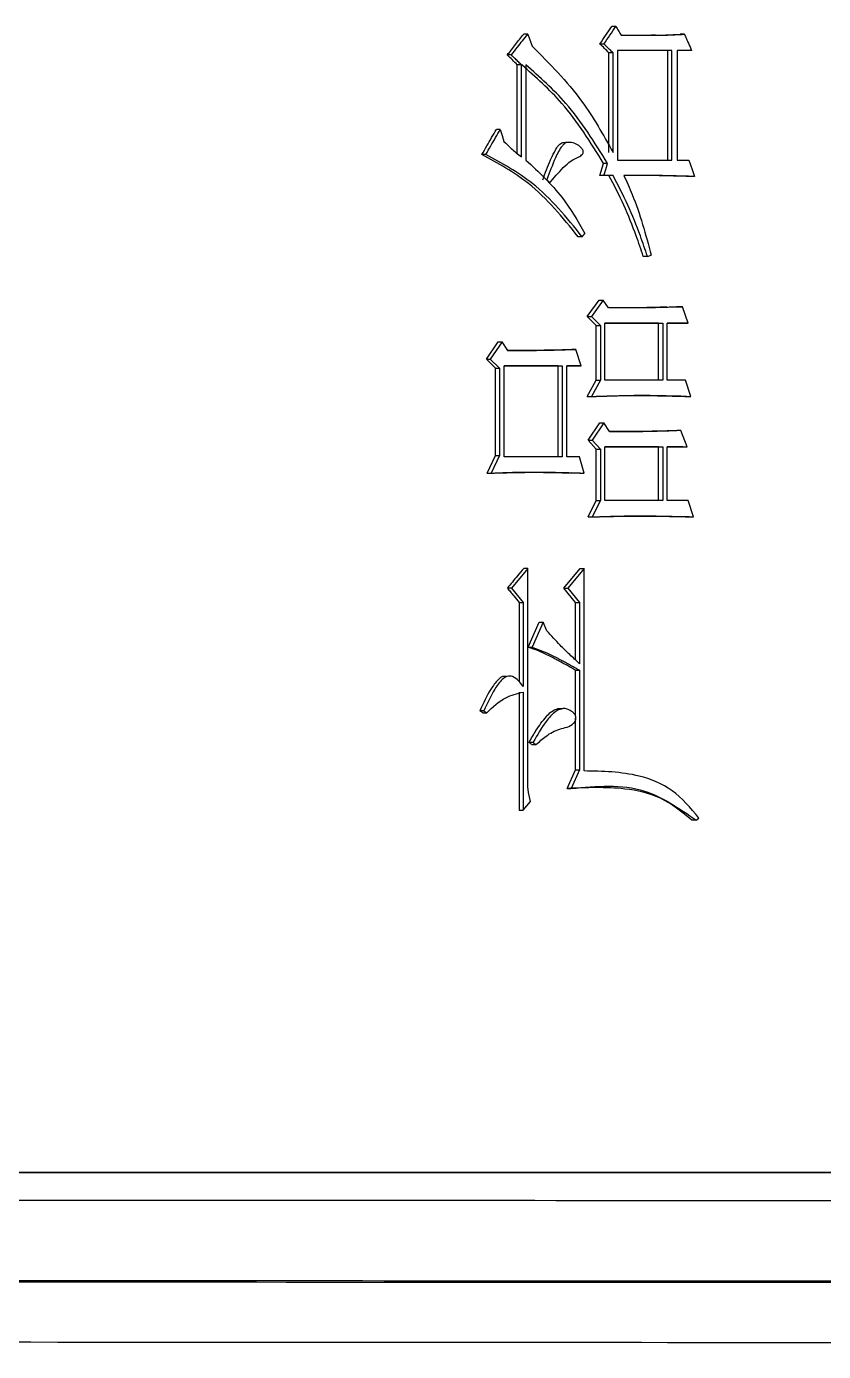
# Model space of a CAD drawing. Header units: millimetres. Extents: x 5659 to 7608, y 3628 to 5007.
# Drawn here: x 6504.86 to 6512.75, y 3825.32 to 3838.41 of the extents above; entities that cross this region are included whole.
import ezdxf

# ---------------------------------------------------------------- set-up
doc = ezdxf.new("R2010")
doc.units = ezdxf.units.MM

msp = doc.modelspace()

# ---------------------------------------------------------------- linework, layer by layer
at = {"color": 7, "linetype": 'Continuous', "lineweight": 25}
for p, q in [((6509.821, 3838.337), (6509.781, 3838.337)), ((6510.692, 3838.413), (6510.651, 3838.413)), ((6510.745, 3838.327), (6511.085, 3838.327)), ((6511.085, 3838.327), (6511.044, 3838.327)), ((6511.371, 3838.337), (6511.329, 3838.337)), ((6510.575, 3838.24), (6510.535, 3838.24)), ((6511.246, 3838.175), (6510.709, 3838.175)), ((6510.709, 3838.175), (6510.709, 3837.093)), ((6511.205, 3838.175), (6510.709, 3838.175)), ((6511.246, 3838.175), (6511.205, 3838.175)), ((6511.205, 3837.093), (6511.205, 3838.175)), ((6511.246, 3837.093), (6511.246, 3838.175)), ((6511.442, 3838.175), (6511.299, 3838.175)), ((6511.299, 3838.175), (6511.299, 3837.093)), ((6511.4, 3838.175), (6511.299, 3838.175)), ((6511.442, 3838.175), (6511.4, 3838.175)), ((6509.659, 3838.132), (6509.619, 3838.132)), ((6510.665, 3838.153), (6510.624, 3838.153)), ((6510.624, 3837.169), (6510.624, 3838.153)), ((6510.665, 3837.169), (6510.665, 3838.153)), ((6509.758, 3838.034), (6509.718, 3838.034)), ((6509.718, 3837.157), (6509.718, 3838.034)), ((6509.758, 3837.126), (6509.758, 3838.034)), ((6509.803, 3838.034), (6509.803, 3837.093)), ((6509.55, 3837.396), (6509.511, 3837.396)), ((6510.236, 3837.268), (6510.195, 3837.268)), ((6509.406, 3837.147), (6509.367, 3837.147)), ((6510.535, 3836.942), (6510.571, 3837.061)), ((6510.611, 3837.061), (6510.571, 3837.061)), ((6510.709, 3837.093), (6511.246, 3837.093)), ((6511.299, 3837.093), (6511.415, 3837.093)), ((6510.575, 3836.942), (6510.535, 3836.942)), ((6510.624, 3836.942), (6510.535, 3836.942)), ((6510.665, 3836.942), (6510.575, 3836.942)), ((6510.665, 3836.942), (6510.624, 3836.942)), ((6511.058, 3836.942), (6510.772, 3836.942)), ((6511.017, 3836.942), (6510.772, 3836.942)), ((6511.058, 3836.942), (6511.017, 3836.942)), ((6511.469, 3836.931), (6511.427, 3836.931)), ((6510.36, 3836.336), (6510.32, 3836.336)), ((6511.005, 3836.141), (6510.964, 3836.141)), ((6511.005, 3836.141), (6511.04, 3836.152)), ((6510.41, 3835.546), (6510.526, 3835.709)), ((6510.566, 3835.709), (6510.45, 3835.546)), ((6510.526, 3835.709), (6510.566, 3835.709)), ((6510.62, 3835.633), (6510.566, 3835.709)), ((6511.168, 3835.64), (6511.311, 3835.644)), ((6511.311, 3835.644), (6511.353, 3835.644)), ((6511.406, 3835.482), (6511.353, 3835.644)), ((6510.41, 3835.546), (6510.45, 3835.546)), ((6510.499, 3835.46), (6510.41, 3835.546)), ((6510.45, 3835.546), (6510.539, 3835.46)), ((6510.499, 3835.46), (6510.539, 3835.46)), ((6510.499, 3834.919), (6510.499, 3835.46)), ((6510.539, 3835.46), (6510.539, 3834.919)), ((6510.584, 3834.919), (6510.584, 3835.482)), ((6510.584, 3835.482), (6511.156, 3835.482)), ((6511.115, 3835.482), (6510.584, 3835.482)), ((6511.115, 3835.482), (6511.156, 3835.482)), ((6511.115, 3834.919), (6511.115, 3835.482)), ((6511.156, 3835.482), (6511.156, 3834.919)), ((6511.201, 3835.482), (6511.406, 3835.482)), ((6511.201, 3834.919), (6511.201, 3835.482)), ((6511.365, 3835.482), (6511.201, 3835.482)), ((6511.406, 3835.482), (6511.365, 3835.482)), ((6509.412, 3835.125), (6509.529, 3835.298)), ((6509.568, 3835.298), (6509.451, 3835.125)), ((6509.529, 3835.298), (6509.568, 3835.298)), ((6509.623, 3835.211), (6509.568, 3835.298)), ((6510.257, 3835.222), (6510.297, 3835.222)), ((6510.351, 3835.06), (6510.297, 3835.222)), ((6509.412, 3835.125), (6509.451, 3835.125)), ((6509.502, 3835.038), (6509.412, 3835.125)), ((6509.451, 3835.125), (6509.541, 3835.038)), ((6509.502, 3835.038), (6509.541, 3835.038)), ((6509.502, 3834.173), (6509.502, 3835.038)), ((6509.541, 3835.038), (6509.541, 3834.173)), ((6509.587, 3834.162), (6509.587, 3835.06)), ((6510.123, 3835.06), (6510.162, 3835.06)), ((6510.123, 3834.162), (6510.123, 3835.06)), ((6510.162, 3835.06), (6510.162, 3834.162)), ((6510.207, 3835.06), (6510.351, 3835.06)), ((6510.207, 3834.162), (6510.207, 3835.06)), ((6510.311, 3835.06), (6510.207, 3835.06)), ((6510.351, 3835.06), (6510.311, 3835.06)), ((6510.41, 3834.757), (6510.499, 3834.919)), ((6510.539, 3834.919), (6510.45, 3834.757)), ((6510.499, 3834.919), (6510.539, 3834.919)), ((6511.156, 3834.919), (6510.584, 3834.919)), ((6511.38, 3834.919), (6511.201, 3834.919)), ((6511.433, 3834.757), (6511.38, 3834.919)), ((6510.41, 3834.757), (6510.45, 3834.757)), ((6511.392, 3834.757), (6511.433, 3834.757)), ((6510.418, 3834.324), (6510.535, 3834.497)), ((6510.575, 3834.497), (6510.459, 3834.324)), ((6510.535, 3834.497), (6510.575, 3834.497)), ((6510.629, 3834.411), (6510.575, 3834.497)), ((6511.335, 3834.421), (6511.294, 3834.421)), ((6511.397, 3834.259), (6511.335, 3834.421)), ((6510.418, 3834.324), (6510.459, 3834.324)), ((6510.499, 3834.238), (6510.418, 3834.324)), ((6510.459, 3834.324), (6510.539, 3834.238)), ((6510.584, 3833.729), (6510.584, 3834.259)), ((6510.584, 3834.259), (6511.156, 3834.259)), ((6511.115, 3834.259), (6510.584, 3834.259)), ((6511.115, 3834.259), (6511.156, 3834.259)), ((6511.115, 3833.729), (6511.115, 3834.259)), ((6511.156, 3834.259), (6511.156, 3833.729)), ((6511.201, 3833.729), (6511.201, 3834.259)), ((6511.201, 3834.259), (6511.397, 3834.259)), ((6511.356, 3834.259), (6511.201, 3834.259)), ((6511.356, 3834.259), (6511.397, 3834.259)), ((6509.421, 3834), (6509.502, 3834.173)), ((6509.541, 3834.173), (6509.46, 3834)), ((6509.502, 3834.173), (6509.541, 3834.173)), ((6510.333, 3834.162), (6510.207, 3834.162)), ((6510.378, 3834), (6510.333, 3834.162)), ((6510.499, 3834.238), (6510.539, 3834.238)), ((6510.499, 3833.729), (6510.499, 3834.238)), ((6510.539, 3834.238), (6510.539, 3833.729)), ((6509.421, 3834), (6509.46, 3834)), ((6510.338, 3834), (6510.25, 3834.002)), ((6510.338, 3834), (6510.378, 3834)), ((6510.418, 3833.567), (6510.499, 3833.729)), ((6510.539, 3833.729), (6510.459, 3833.567)), ((6510.499, 3833.729), (6510.539, 3833.729)), ((6511.156, 3833.729), (6510.584, 3833.729)), ((6511.406, 3833.729), (6511.201, 3833.729)), ((6511.46, 3833.567), (6511.406, 3833.729)), ((6510.418, 3833.567), (6510.459, 3833.567)), ((6511.418, 3833.567), (6511.345, 3833.569)), ((6511.418, 3833.567), (6511.46, 3833.567)), ((6509.821, 3833.059), (6509.659, 3832.864)), ((6509.821, 3833.059), (6509.781, 3833.059)), ((6509.821, 3830.971), (6509.821, 3833.059)), ((6510.177, 3832.864), (6510.338, 3833.059)), ((6510.378, 3833.059), (6510.216, 3832.864)), ((6510.338, 3833.059), (6510.378, 3833.059)), ((6510.378, 3831.057), (6510.378, 3833.059)), ((6509.659, 3832.864), (6509.62, 3832.864)), ((6509.659, 3832.864), (6509.776, 3832.723)), ((6510.177, 3832.864), (6510.216, 3832.864)), ((6510.293, 3832.723), (6510.177, 3832.864)), ((6510.216, 3832.864), (6510.333, 3832.723)), ((6509.736, 3832.723), (6509.776, 3832.723)), ((6509.736, 3832.723), (6509.736, 3831.939)), ((6509.776, 3832.723), (6509.776, 3831.89)), ((6510.293, 3832.723), (6510.333, 3832.723)), ((6510.293, 3832.155), (6510.293, 3832.723)), ((6510.333, 3832.723), (6510.333, 3832.117)), ((6509.826, 3832.28), (6509.934, 3832.528)), ((6509.974, 3832.528), (6509.866, 3832.28)), ((6509.934, 3832.528), (6509.974, 3832.528)), ((6510.01, 3832.442), (6509.974, 3832.528)), ((6509.826, 3832.28), (6509.866, 3832.28)), ((6510.293, 3832.052), (6510.333, 3832.052)), ((6510.293, 3831.601), (6510.293, 3832.052)), ((6510.333, 3832.052), (6510.333, 3831.068)), ((6509.612, 3831.989), (6509.573, 3831.989)), ((6509.736, 3831.836), (6509.736, 3830.668)), ((6509.776, 3831.836), (6509.776, 3830.668)), ((6509.388, 3831.652), (6509.349, 3831.652)), ((6509.376, 3831.631), (6509.349, 3831.652)), ((6509.376, 3831.631), (6509.415, 3831.631)), ((6509.388, 3831.652), (6509.415, 3831.631)), ((6510.154, 3831.671), (6510.114, 3831.671)), ((6510.293, 3831.068), (6510.293, 3831.58)), ((6509.875, 3831.339), (6509.835, 3831.339)), ((6509.862, 3831.317), (6509.902, 3831.317)), ((6510.212, 3830.884), (6510.293, 3831.068)), ((6510.333, 3831.068), (6510.252, 3830.884)), ((6510.293, 3831.068), (6510.333, 3831.068)), ((6510.212, 3830.884), (6510.252, 3830.884)), ((6509.776, 3830.668), (6509.848, 3830.754)), ((6509.736, 3830.668), (6509.776, 3830.668)), ((6511.486, 3830.571), (6511.513, 3830.592)), ((6511.486, 3830.571), (6511.445, 3830.571))]:
    msp.add_line(p, q, dxfattribs=at)
at = {"color": 7, "linetype": 'Continuous', "lineweight": 25, "flags": 128}
for points in [[(6509.821, 3838.337), (6509.838, 3838.291), (6509.852, 3838.255), (6509.866, 3838.218)], [(6509.55, 3837.396), (6509.568, 3837.337), (6509.586, 3837.277)], [(6510.575, 3836.942), (6510.593, 3837.001), (6510.611, 3837.061)], [(6511.415, 3837.093), (6511.431, 3837.046), (6511.446, 3836.999), (6511.469, 3836.931)], [(6510.01, 3836.899), (6510.017, 3836.89), (6510.027, 3836.878), (6510.037, 3836.866)], [(6510.36, 3836.336), (6510.367, 3836.344), (6510.377, 3836.356), (6510.387, 3836.369)], [(6509.862, 3831.317), (6509.855, 3831.322), (6509.849, 3831.328), (6509.835, 3831.339)], [(6509.875, 3831.339), (6509.882, 3831.333), (6509.892, 3831.325), (6509.902, 3831.317)]]:
    msp.add_lwpolyline(points, dxfattribs=at)
at = {"color": 7, "linetype": 'Continuous', "lineweight": 25}
for points, knots in [([(6509.619, 3838.132), (6509.646, 3838.166), (6509.7, 3838.235), (6509.754, 3838.303), (6509.781, 3838.337)], [0, 0, 0, 0, 0.5, 1, 1, 1, 1]), ([(6509.659, 3838.132), (6509.679, 3838.157), (6509.716, 3838.204), (6509.77, 3838.273), (6509.804, 3838.316), (6509.821, 3838.337)], [0, 0, 0, 0, 0.373043, 0.686521, 1, 1, 1, 1]), ([(6510.535, 3838.24), (6510.554, 3838.269), (6510.593, 3838.327), (6510.632, 3838.384), (6510.651, 3838.413)], [0, 0, 0, 0, 0.500001, 1, 1, 1, 1]), ([(6510.575, 3838.24), (6510.595, 3838.269), (6510.633, 3838.327), (6510.672, 3838.384), (6510.692, 3838.413)], [0, 0, 0, 0, 0.4999994, 1, 1, 1, 1]), ([(6510.692, 3838.413), (6510.701, 3838.399), (6510.718, 3838.37), (6510.736, 3838.341), (6510.745, 3838.327)], [0, 0, 0, 0, 0.5, 1, 1, 1, 1]), ([(6511.044, 3838.327), (6511.075, 3838.327), (6511.139, 3838.327), (6511.234, 3838.332), (6511.297, 3838.335), (6511.329, 3838.337)], [0, 0, 0, 0, 0.328876, 0.66438, 1, 1, 1, 1]), ([(6511.085, 3838.327), (6511.116, 3838.327), (6511.18, 3838.327), (6511.275, 3838.332), (6511.339, 3838.335), (6511.371, 3838.337)], [0, 0, 0, 0, 0.328449, 0.664167, 1, 1, 1, 1]), ([(6511.371, 3838.337), (6511.377, 3838.322), (6511.39, 3838.292), (6511.414, 3838.238), (6511.431, 3838.199), (6511.442, 3838.175)], [0, 0, 0, 0, 0.277507, 0.555013, 1, 1, 1, 1]), ([(6509.866, 3838.218), (6510.038, 3838.046), (6510.348, 3837.734), (6510.567, 3837.343), (6510.665, 3837.169)], [0, 0, 0, 0, 0.555354, 1, 1, 1, 1]), ([(6510.624, 3838.153), (6510.609, 3838.168), (6510.58, 3838.197), (6510.55, 3838.226), (6510.535, 3838.24)], [0, 0, 0, 0, 0.500002, 1, 1, 1, 1]), ([(6510.665, 3838.153), (6510.653, 3838.165), (6510.632, 3838.185), (6510.603, 3838.213), (6510.584, 3838.231), (6510.575, 3838.24)], [0, 0, 0, 0, 0.38646, 0.693229, 1, 1, 1, 1]), ([(6509.718, 3838.034), (6509.702, 3838.051), (6509.669, 3838.083), (6509.636, 3838.116), (6509.619, 3838.132)], [0, 0, 0, 0, 0.500002, 1, 1, 1, 1]), ([(6509.758, 3838.034), (6509.746, 3838.046), (6509.724, 3838.068), (6509.691, 3838.1), (6509.669, 3838.121), (6509.659, 3838.132)], [0, 0, 0, 0, 0.347839, 0.673919, 1, 1, 1, 1]), ([(6510.571, 3837.061), (6510.442, 3837.268), (6510.215, 3837.634), (6509.9, 3837.913), (6509.763, 3838.034)], [0, 0, 0, 0, 0.565057, 1, 1, 1, 1]), ([(6510.611, 3837.061), (6510.482, 3837.268), (6510.255, 3837.634), (6509.94, 3837.913), (6509.803, 3838.034)], [0, 0, 0, 0, 0.564995, 1, 1, 1, 1]), ([(6509.367, 3837.147), (6509.384, 3837.176), (6509.416, 3837.232), (6509.464, 3837.315), (6509.496, 3837.369), (6509.511, 3837.396)], [0, 0, 0, 0, 0.343588, 0.671794, 1, 1, 1, 1]), ([(6509.406, 3837.147), (6509.423, 3837.176), (6509.455, 3837.232), (6509.503, 3837.315), (6509.535, 3837.369), (6509.55, 3837.396)], [0, 0, 0, 0, 0.343461, 0.671731, 1, 1, 1, 1]), ([(6509.586, 3837.277), (6509.61, 3837.254), (6509.648, 3837.215), (6509.707, 3837.166), (6509.741, 3837.139), (6509.758, 3837.126)], [0, 0, 0, 0, 0.429081, 0.714347, 1, 1, 1, 1]), ([(6509.97, 3836.899), (6509.994, 3836.965), (6510.027, 3837.058), (6510.08, 3837.166), (6510.11, 3837.218), (6510.135, 3837.25), (6510.157, 3837.264), (6510.178, 3837.269), (6510.191, 3837.267), (6510.195, 3837.266)], [0, 0, 0, 0, 0.456256, 0.645146, 0.784685, 0.856115, 0.910986, 0.965761, 1, 1, 1, 1]), ([(6510.037, 3836.866), (6510.081, 3836.918), (6510.147, 3836.996), (6510.243, 3837.088), (6510.315, 3837.115), (6510.355, 3837.142), (6510.368, 3837.161), (6510.371, 3837.171), (6510.37, 3837.183), (6510.363, 3837.199), (6510.341, 3837.226), (6510.299, 3837.257), (6510.249, 3837.269), (6510.209, 3837.268), (6510.183, 3837.257), (6510.139, 3837.209), (6510.08, 3837.088), (6510.037, 3836.971), (6510.01, 3836.899)], [0, 0, 0, 0, 0.187598, 0.281274, 0.36356, 0.404899, 0.415318, 0.423915, 0.432542, 0.445489, 0.471595, 0.525453, 0.589419, 0.616919, 0.639175, 0.667927, 0.792344, 1, 1, 1, 1]), ([(6510.32, 3836.336), (6510.166, 3836.526), (6509.894, 3836.861), (6509.527, 3837.061), (6509.367, 3837.147)], [0, 0, 0, 0, 0.565596, 1, 1, 1, 1]), ([(6510.36, 3836.336), (6510.206, 3836.526), (6509.934, 3836.861), (6509.566, 3837.061), (6509.406, 3837.147)], [0, 0, 0, 0, 0.5655186, 1, 1, 1, 1]), ([(6509.803, 3837.093), (6509.929, 3836.976), (6510.156, 3836.765), (6510.316, 3836.49), (6510.387, 3836.369)], [0, 0, 0, 0, 0.555264, 1, 1, 1, 1]), ([(6510.964, 3836.141), (6510.941, 3836.209), (6510.883, 3836.381), (6510.775, 3836.651), (6510.675, 3836.845), (6510.624, 3836.942)], [0, 0, 0, 0, 0.245346, 0.6215, 1, 1, 1, 1]), ([(6511.005, 3836.141), (6510.982, 3836.209), (6510.924, 3836.381), (6510.815, 3836.651), (6510.715, 3836.845), (6510.665, 3836.942)], [0, 0, 0, 0, 0.2452891, 0.6214693, 1, 1, 1, 1]), ([(6510.772, 3836.942), (6510.8, 3836.879), (6510.87, 3836.722), (6510.962, 3836.459), (6511.014, 3836.255), (6511.04, 3836.152)], [0, 0, 0, 0, 0.247522, 0.622512, 1, 1, 1, 1]), ([(6511.427, 3836.931), (6511.4, 3836.932), (6511.318, 3836.934), (6511.181, 3836.938), (6511.072, 3836.94), (6511.017, 3836.942)], [0, 0, 0, 0, 0.201645, 0.600822, 1, 1, 1, 1]), ([(6511.469, 3836.931), (6511.465, 3836.931), (6511.46, 3836.931), (6511.453, 3836.932), (6511.446, 3836.932), (6511.439, 3836.932), (6511.433, 3836.932), (6511.427, 3836.932), (6511.42, 3836.932), (6511.414, 3836.933), (6511.407, 3836.933), (6511.402, 3836.933), (6511.395, 3836.933), (6511.388, 3836.933), (6511.381, 3836.933), (6511.376, 3836.934), (6511.369, 3836.934), (6511.36, 3836.934), (6511.347, 3836.934), (6511.333, 3836.935), (6511.319, 3836.935), (6511.309, 3836.935), (6511.295, 3836.936), (6511.281, 3836.936), (6511.267, 3836.936), (6511.257, 3836.937), (6511.243, 3836.937), (6511.229, 3836.937), (6511.216, 3836.938), (6511.205, 3836.938), (6511.192, 3836.938), (6511.178, 3836.939), (6511.164, 3836.939), (6511.154, 3836.939), (6511.143, 3836.94), (6511.135, 3836.94), (6511.126, 3836.94), (6511.119, 3836.94), (6511.112, 3836.941), (6511.107, 3836.941), (6511.1, 3836.941), (6511.093, 3836.941), (6511.086, 3836.941), (6511.081, 3836.941), (6511.075, 3836.941), (6511.067, 3836.942), (6511.061, 3836.942), (6511.058, 3836.942)], [0, 0, 0, 0, 0.025173, 0.03776, 0.050346, 0.075519, 0.088105, 0.100692, 0.113278, 0.138451, 0.151038, 0.163624, 0.176211, 0.201384, 0.21397, 0.226556, 0.239143, 0.264316, 0.289489, 0.339835, 0.365007, 0.39018, 0.415353, 0.465699, 0.490872, 0.516045, 0.541218, 0.591564, 0.616737, 0.64191, 0.667082, 0.717428, 0.742601, 0.767774, 0.792947, 0.81812, 0.830706, 0.855879, 0.868466, 0.881052, 0.893639, 0.918812, 0.931398, 0.943984, 0.956571, 0.978285, 1, 1, 1, 1]), ([(6511.353, 3835.644), (6511.345, 3835.644), (6511.328, 3835.643), (6511.304, 3835.642), (6511.28, 3835.641), (6511.255, 3835.64), (6511.231, 3835.639), (6511.206, 3835.638), (6511.157, 3835.637), (6511.1, 3835.635), (6511.043, 3835.634), (6511.015, 3835.634), (6510.994, 3835.633), (6510.974, 3835.633), (6510.949, 3835.633), (6510.925, 3835.633), (6510.9, 3835.633), (6510.876, 3835.633), (6510.851, 3835.632), (6510.831, 3835.632), (6510.811, 3835.632), (6510.79, 3835.632), (6510.77, 3835.632), (6510.753, 3835.633), (6510.741, 3835.633), (6510.729, 3835.633), (6510.717, 3835.633), (6510.704, 3835.633), (6510.692, 3835.633), (6510.68, 3835.633), (6510.667, 3835.633), (6510.657, 3835.633), (6510.649, 3835.633), (6510.644, 3835.633), (6510.639, 3835.633), (6510.634, 3835.633), (6510.627, 3835.633), (6510.623, 3835.633), (6510.62, 3835.633)], [0, 0, 0, 0, 0.033402, 0.066804, 0.100206, 0.133609, 0.167011, 0.200413, 0.233815, 0.367425, 0.43423, 0.467632, 0.484333, 0.517735, 0.551137, 0.584539, 0.617941, 0.651344, 0.684746, 0.718148, 0.734849, 0.768251, 0.801653, 0.818354, 0.835056, 0.851757, 0.868458, 0.885159, 0.90186, 0.918561, 0.935262, 0.951963, 0.960314, 0.968664, 0.972839, 0.98119, 0.989541, 1, 1, 1, 1]), ([(6511.198, 3835.64), (6511.198, 3835.64), (6511.198, 3835.64), (6511.197, 3835.64), (6511.194, 3835.64), (6511.12, 3835.638), (6510.97, 3835.634), (6510.811, 3835.633), (6510.726, 3835.633), (6510.682, 3835.633), (6510.666, 3835.633), (6510.655, 3835.633), (6510.652, 3835.633), (6510.651, 3835.633)], [0, 0, 0, 0, 0.002488, 0.005643, 0.013438, 0.023457, 0.468961, 0.690761, 0.852883, 0.894614, 0.930819, 0.964705, 1, 1, 1, 1]), ([(6509.622, 3835.211), (6509.662, 3835.211), (6509.727, 3835.212), (6509.799, 3835.212), (6509.835, 3835.212), (6509.848, 3835.212), (6509.861, 3835.213), (6509.874, 3835.213), (6509.897, 3835.213), (6509.966, 3835.214), (6510.089, 3835.216), (6510.199, 3835.22), (6510.257, 3835.222)], [0, 0, 0, 0, 0.185547, 0.308981, 0.33984, 0.355269, 0.370698, 0.401556, 0.416986, 0.478702, 0.725572, 1, 1, 1, 1]), ([(6510.297, 3835.222), (6510.271, 3835.221), (6510.239, 3835.219), (6510.199, 3835.218), (6510.18, 3835.218), (6510.141, 3835.216), (6510.056, 3835.215), (6509.965, 3835.213), (6509.893, 3835.212), (6509.87, 3835.212), (6509.857, 3835.212), (6509.847, 3835.212), (6509.837, 3835.212), (6509.827, 3835.212), (6509.818, 3835.212), (6509.808, 3835.212), (6509.798, 3835.212), (6509.788, 3835.212), (6509.778, 3835.212), (6509.769, 3835.212), (6509.755, 3835.212), (6509.742, 3835.212), (6509.729, 3835.211), (6509.719, 3835.211), (6509.711, 3835.211), (6509.705, 3835.211), (6509.7, 3835.211), (6509.695, 3835.211), (6509.69, 3835.211), (6509.684, 3835.211), (6509.677, 3835.211), (6509.67, 3835.211), (6509.666, 3835.211), (6509.661, 3835.211), (6509.656, 3835.211), (6509.651, 3835.211), (6509.646, 3835.211), (6509.641, 3835.211), (6509.636, 3835.211), (6509.63, 3835.211), (6509.625, 3835.211), (6509.623, 3835.211)], [0, 0, 0, 0, 0.11615, 0.145188, 0.174226, 0.203263, 0.319414, 0.551716, 0.609791, 0.638828, 0.653347, 0.667866, 0.682385, 0.696903, 0.711422, 0.725941, 0.74046, 0.754979, 0.769497, 0.784016, 0.798535, 0.827572, 0.842091, 0.85661, 0.871129, 0.878388, 0.885648, 0.892907, 0.900166, 0.907426, 0.921944, 0.929204, 0.936463, 0.943723, 0.950982, 0.958241, 0.965501, 0.97276, 0.98002, 0.987279, 1, 1, 1, 1]), ([(6509.587, 3835.06), (6509.683, 3835.06), (6509.875, 3835.06), (6510.067, 3835.06), (6510.162, 3835.06)], [0, 0, 0, 0, 0.499996, 1, 1, 1, 1]), ([(6510.123, 3835.06), (6510.027, 3835.06), (6509.848, 3835.06), (6509.669, 3835.06), (6509.587, 3835.06)], [0, 0, 0, 0, 0.536358, 1, 1, 1, 1]), ([(6510.45, 3834.757), (6510.454, 3834.757), (6510.462, 3834.757), (6510.471, 3834.758), (6510.478, 3834.758), (6510.486, 3834.758), (6510.493, 3834.758), (6510.5, 3834.759), (6510.507, 3834.759), (6510.515, 3834.759), (6510.522, 3834.759), (6510.529, 3834.76), (6510.536, 3834.76), (6510.543, 3834.76), (6510.551, 3834.761), (6510.56, 3834.761), (6510.57, 3834.761), (6510.579, 3834.762), (6510.587, 3834.762), (6510.594, 3834.762), (6510.601, 3834.762), (6510.608, 3834.762), (6510.615, 3834.763), (6510.623, 3834.763), (6510.63, 3834.763), (6510.637, 3834.763), (6510.644, 3834.764), (6510.651, 3834.764), (6510.661, 3834.764), (6510.671, 3834.764), (6510.68, 3834.765), (6510.687, 3834.765), (6510.702, 3834.765), (6510.733, 3834.766), (6510.771, 3834.766), (6510.805, 3834.767), (6510.822, 3834.767), (6510.831, 3834.767), (6510.838, 3834.767), (6510.846, 3834.767), (6510.853, 3834.767), (6510.86, 3834.767), (6510.867, 3834.767), (6510.874, 3834.767), (6510.884, 3834.767), (6510.894, 3834.767), (6510.903, 3834.767), (6510.91, 3834.767), (6510.918, 3834.767), (6510.925, 3834.767), (6510.932, 3834.767), (6510.939, 3834.767), (6510.946, 3834.767), (6510.953, 3834.767), (6510.961, 3834.767), (6510.968, 3834.767), (6510.975, 3834.767), (6510.982, 3834.767), (6510.989, 3834.767), (6510.997, 3834.767), (6511.006, 3834.767), (6511.016, 3834.767), (6511.025, 3834.767), (6511.033, 3834.766), (6511.04, 3834.766), (6511.047, 3834.766), (6511.054, 3834.766), (6511.068, 3834.766), (6511.1, 3834.765), (6511.138, 3834.765), (6511.171, 3834.764), (6511.188, 3834.764), (6511.198, 3834.763), (6511.205, 3834.763), (6511.212, 3834.763), (6511.219, 3834.763), (6511.226, 3834.763), (6511.236, 3834.762), (6511.246, 3834.762), (6511.255, 3834.762), (6511.262, 3834.762), (6511.269, 3834.762), (6511.277, 3834.761), (6511.284, 3834.761), (6511.291, 3834.761), (6511.298, 3834.761), (6511.305, 3834.761), (6511.312, 3834.76), (6511.32, 3834.76), (6511.327, 3834.76), (6511.336, 3834.76), (6511.346, 3834.759), (6511.355, 3834.759), (6511.363, 3834.759), (6511.37, 3834.759), (6511.377, 3834.758), (6511.384, 3834.758), (6511.391, 3834.758), (6511.398, 3834.758), (6511.406, 3834.758), (6511.413, 3834.757), (6511.422, 3834.757), (6511.429, 3834.757), (6511.433, 3834.757)], [0, 0, 0, 0, 0.014617, 0.021926, 0.029235, 0.036543, 0.043852, 0.051161, 0.058469, 0.065778, 0.073086, 0.080395, 0.087704, 0.095012, 0.102321, 0.10963, 0.124247, 0.131556, 0.138864, 0.146173, 0.153482, 0.16079, 0.168099, 0.175407, 0.182716, 0.190025, 0.197333, 0.204642, 0.211951, 0.226568, 0.233877, 0.241185, 0.248494, 0.277729, 0.336198, 0.365433, 0.38005, 0.387359, 0.394667, 0.401976, 0.409284, 0.416593, 0.423902, 0.43121, 0.438519, 0.453136, 0.460445, 0.467754, 0.475062, 0.482371, 0.48968, 0.496988, 0.504297, 0.511606, 0.518914, 0.526223, 0.533531, 0.54084, 0.548149, 0.555457, 0.562766, 0.577383, 0.584692, 0.592001, 0.599309, 0.606618, 0.613927, 0.621235, 0.65047, 0.708939, 0.738174, 0.752791, 0.7601, 0.767408, 0.774717, 0.782026, 0.789334, 0.796643, 0.81126, 0.818569, 0.825877, 0.833186, 0.840495, 0.847803, 0.855112, 0.862421, 0.869729, 0.877038, 0.884347, 0.891655, 0.898964, 0.913581, 0.92089, 0.928198, 0.935507, 0.942816, 0.950124, 0.957433, 0.964742, 0.97205, 0.979359, 0.986668, 1, 1, 1, 1]), ([(6511.392, 3834.757), (6511.382, 3834.757), (6511.368, 3834.758), (6511.349, 3834.758), (6511.334, 3834.759), (6511.32, 3834.759), (6511.306, 3834.759), (6511.291, 3834.76), (6511.277, 3834.76), (6511.263, 3834.761), (6511.248, 3834.761), (6511.234, 3834.761), (6511.22, 3834.762), (6511.205, 3834.762), (6511.191, 3834.762), (6511.172, 3834.763), (6511.119, 3834.764), (6511.066, 3834.765), (6511.019, 3834.766), (6511.004, 3834.766), (6510.99, 3834.766), (6510.975, 3834.767), (6510.956, 3834.767), (6510.937, 3834.767), (6510.918, 3834.767), (6510.904, 3834.767), (6510.889, 3834.767), (6510.878, 3834.767), (6510.871, 3834.767), (6510.869, 3834.767)], [0, 0, 0, 0, 0.054977, 0.082465, 0.109954, 0.137442, 0.16493, 0.192419, 0.219907, 0.247396, 0.274884, 0.302372, 0.329861, 0.357349, 0.384838, 0.412326, 0.467303, 0.687211, 0.714699, 0.742188, 0.769676, 0.797165, 0.824653, 0.87963, 0.907118, 0.934607, 0.962095, 0.989584, 1, 1, 1, 1]), ([(6511.335, 3834.421), (6511.302, 3834.42), (6511.253, 3834.418), (6511.195, 3834.416), (6511.166, 3834.416), (6511.137, 3834.415), (6511.05, 3834.413), (6510.963, 3834.412), (6510.889, 3834.412), (6510.877, 3834.412), (6510.864, 3834.412), (6510.852, 3834.411), (6510.841, 3834.411), (6510.831, 3834.411), (6510.821, 3834.411), (6510.808, 3834.411), (6510.796, 3834.411), (6510.786, 3834.411), (6510.775, 3834.411), (6510.765, 3834.411), (6510.752, 3834.411), (6510.742, 3834.411), (6510.732, 3834.411), (6510.721, 3834.411), (6510.711, 3834.411), (6510.703, 3834.411), (6510.697, 3834.411), (6510.69, 3834.411), (6510.685, 3834.411), (6510.68, 3834.411), (6510.675, 3834.411), (6510.669, 3834.411), (6510.663, 3834.411), (6510.658, 3834.411), (6510.653, 3834.411), (6510.647, 3834.411), (6510.642, 3834.411), (6510.636, 3834.411), (6510.632, 3834.411), (6510.629, 3834.411)], [0, 0, 0, 0, 0.14049, 0.210735, 0.245858, 0.263419, 0.333664, 0.614647, 0.632209, 0.64977, 0.667331, 0.684892, 0.702453, 0.711234, 0.728795, 0.746356, 0.763917, 0.781479, 0.790259, 0.80782, 0.825382, 0.842943, 0.851723, 0.869285, 0.886846, 0.895626, 0.904407, 0.913188, 0.921968, 0.926358, 0.935139, 0.94392, 0.9527, 0.957091, 0.965871, 0.974652, 0.983432, 0.987823, 1, 1, 1, 1]), ([(6510.629, 3834.411), (6510.682, 3834.411), (6510.801, 3834.411), (6511.022, 3834.413), (6511.191, 3834.418), (6511.294, 3834.421)], [0, 0, 0, 0, 0.237866, 0.536241, 1, 1, 1, 1]), ([(6510.162, 3834.162), (6510.067, 3834.162), (6509.875, 3834.162), (6509.683, 3834.162), (6509.587, 3834.162)], [0, 0, 0, 0, 0.499996, 1, 1, 1, 1]), ([(6509.46, 3834), (6509.467, 3834), (6509.48, 3834), (6509.496, 3834.001), (6509.512, 3834.002), (6509.525, 3834.002), (6509.542, 3834.003), (6509.555, 3834.004), (6509.571, 3834.004), (6509.584, 3834.005), (6509.6, 3834.005), (6509.613, 3834.006), (6509.629, 3834.006), (6509.642, 3834.007), (6509.658, 3834.007), (6509.671, 3834.008), (6509.688, 3834.008), (6509.701, 3834.008), (6509.717, 3834.009), (6509.73, 3834.009), (6509.743, 3834.009), (6509.756, 3834.01), (6509.769, 3834.01), (6509.785, 3834.01), (6509.798, 3834.01), (6509.814, 3834.01), (6509.827, 3834.01), (6509.844, 3834.01), (6509.856, 3834.011), (6509.873, 3834.011), (6509.886, 3834.011), (6509.902, 3834.01), (6509.938, 3834.01), (6509.983, 3834.01), (6510.028, 3834.009), (6510.054, 3834.009), (6510.071, 3834.008), (6510.087, 3834.008), (6510.1, 3834.008), (6510.116, 3834.007), (6510.129, 3834.007), (6510.145, 3834.007), (6510.158, 3834.006), (6510.174, 3834.006), (6510.187, 3834.006), (6510.203, 3834.005), (6510.216, 3834.005), (6510.232, 3834.004), (6510.245, 3834.004), (6510.258, 3834.003), (6510.271, 3834.003), (6510.284, 3834.003), (6510.3, 3834.002), (6510.313, 3834.002), (6510.329, 3834.001), (6510.342, 3834.001), (6510.36, 3834), (6510.37, 3834), (6510.378, 3834)], [0, 0, 0, 0, 0.021203, 0.042406, 0.053008, 0.074211, 0.084813, 0.106016, 0.116618, 0.137821, 0.148423, 0.169626, 0.180228, 0.201431, 0.212032, 0.233236, 0.243837, 0.265041, 0.275642, 0.296845, 0.307447, 0.318049, 0.339252, 0.349854, 0.371057, 0.381659, 0.402862, 0.413463, 0.434667, 0.445268, 0.466472, 0.477073, 0.498276, 0.58309, 0.625497, 0.6467, 0.667903, 0.678505, 0.699708, 0.71031, 0.731513, 0.742115, 0.763318, 0.773919, 0.795123, 0.805724, 0.826928, 0.837529, 0.858732, 0.869334, 0.879936, 0.901139, 0.911741, 0.932944, 0.943545, 0.964749, 0.97535, 1, 1, 1, 1]), ([(6509.506, 3834.001), (6509.506, 3834.001), (6509.506, 3834.001), (6509.513, 3834.002), (6509.632, 3834.005), (6509.9, 3834.011), (6510.132, 3834.005), (6510.255, 3834.002)], [0, 0, 0, 0, 0.005847, 0.012184, 0.043679, 0.493973, 1, 1, 1, 1]), ([(6510.459, 3833.567), (6510.462, 3833.567), (6510.47, 3833.567), (6510.481, 3833.568), (6510.492, 3833.568), (6510.504, 3833.569), (6510.515, 3833.569), (6510.526, 3833.569), (6510.537, 3833.57), (6510.549, 3833.57), (6510.56, 3833.57), (6510.571, 3833.571), (6510.582, 3833.571), (6510.594, 3833.572), (6510.603, 3833.572), (6510.612, 3833.572), (6510.622, 3833.573), (6510.633, 3833.573), (6510.648, 3833.573), (6510.663, 3833.574), (6510.681, 3833.574), (6510.7, 3833.575), (6510.723, 3833.575), (6510.745, 3833.576), (6510.768, 3833.576), (6510.79, 3833.577), (6510.812, 3833.577), (6510.831, 3833.577), (6510.85, 3833.577), (6510.869, 3833.578), (6510.891, 3833.578), (6510.913, 3833.578), (6510.936, 3833.578), (6510.981, 3833.578), (6511.048, 3833.577), (6511.115, 3833.576), (6511.167, 3833.575), (6511.197, 3833.574), (6511.227, 3833.574), (6511.25, 3833.573), (6511.268, 3833.573), (6511.283, 3833.572), (6511.292, 3833.572), (6511.302, 3833.572), (6511.311, 3833.571), (6511.322, 3833.571), (6511.333, 3833.571), (6511.343, 3833.57), (6511.352, 3833.57), (6511.361, 3833.57), (6511.373, 3833.57), (6511.382, 3833.569), (6511.389, 3833.569), (6511.395, 3833.569), (6511.401, 3833.569), (6511.406, 3833.569), (6511.412, 3833.568), (6511.417, 3833.568), (6511.423, 3833.568), (6511.429, 3833.568), (6511.433, 3833.568), (6511.438, 3833.568), (6511.442, 3833.567), (6511.448, 3833.567), (6511.454, 3833.567), (6511.458, 3833.567), (6511.46, 3833.567)], [0, 0, 0, 0, 0.011199, 0.022398, 0.033596, 0.044795, 0.055994, 0.067193, 0.078392, 0.089591, 0.100789, 0.111988, 0.123187, 0.134386, 0.145585, 0.151184, 0.162383, 0.173582, 0.184781, 0.207178, 0.218377, 0.240775, 0.263172, 0.28557, 0.307968, 0.330365, 0.352763, 0.375161, 0.38636, 0.408757, 0.431155, 0.453553, 0.47595, 0.498348, 0.587939, 0.67753, 0.699928, 0.744723, 0.767121, 0.789519, 0.811916, 0.823115, 0.834314, 0.839913, 0.851112, 0.862311, 0.87351, 0.884709, 0.890308, 0.901507, 0.912706, 0.923905, 0.929504, 0.935103, 0.940703, 0.946302, 0.951902, 0.957501, 0.9631, 0.9687, 0.974299, 0.977099, 0.982698, 0.988298, 0.994149, 1, 1, 1, 1]), ([(6510.55, 3833.57), (6510.55, 3833.57), (6510.55, 3833.57), (6510.551, 3833.57), (6510.558, 3833.57), (6510.689, 3833.573), (6510.912, 3833.577), (6511.141, 3833.575), (6511.246, 3833.572), (6511.286, 3833.571), (6511.307, 3833.571), (6511.329, 3833.57), (6511.339, 3833.57), (6511.346, 3833.569)], [0, 0, 0, 0, 0.001108, 0.003185, 0.012795, 0.037738, 0.513809, 0.780002, 0.865995, 0.905439, 0.93475, 0.954139, 1, 1, 1, 1]), ([(6509.781, 3833.059), (6509.761, 3833.034), (6509.723, 3832.989), (6509.669, 3832.924), (6509.636, 3832.884), (6509.62, 3832.864)], [0, 0, 0, 0, 0.384798, 0.692399, 1, 1, 1, 1]), ([(6509.62, 3832.864), (6509.63, 3832.851), (6509.651, 3832.826), (6509.69, 3832.779), (6509.718, 3832.745), (6509.736, 3832.723)], [0, 0, 0, 0, 0.266401, 0.532803, 1, 1, 1, 1]), ([(6510.333, 3832.117), (6510.301, 3832.147), (6510.236, 3832.207), (6510.126, 3832.313), (6510.053, 3832.394), (6510.01, 3832.442)], [0, 0, 0, 0, 0.28957, 0.579171, 1, 1, 1, 1]), ([(6510.293, 3832.052), (6510.24, 3832.083), (6510.173, 3832.12), (6510.052, 3832.185), (6509.952, 3832.237), (6509.86, 3832.268), (6509.826, 3832.28)], [0, 0, 0, 0, 0.352069, 0.440085, 0.792293, 1, 1, 1, 1]), ([(6509.866, 3832.28), (6509.923, 3832.258), (6510.009, 3832.227), (6510.094, 3832.183), (6510.128, 3832.165), (6510.141, 3832.158), (6510.155, 3832.151), (6510.167, 3832.145), (6510.175, 3832.14), (6510.182, 3832.137), (6510.189, 3832.133), (6510.195, 3832.13), (6510.202, 3832.126), (6510.21, 3832.121), (6510.217, 3832.118), (6510.224, 3832.114), (6510.23, 3832.11), (6510.237, 3832.106), (6510.245, 3832.102), (6510.252, 3832.098), (6510.26, 3832.093), (6510.267, 3832.09), (6510.274, 3832.086), (6510.28, 3832.082), (6510.287, 3832.078), (6510.295, 3832.074), (6510.302, 3832.07), (6510.31, 3832.065), (6510.317, 3832.062), (6510.325, 3832.057), (6510.33, 3832.054), (6510.333, 3832.052)], [0, 0, 0, 0, 0.353012, 0.528911, 0.550896, 0.572881, 0.61685, 0.638835, 0.649827, 0.671812, 0.682805, 0.693797, 0.715782, 0.726774, 0.748759, 0.759751, 0.770744, 0.792728, 0.803721, 0.825705, 0.836698, 0.858683, 0.869675, 0.880667, 0.902652, 0.913644, 0.935629, 0.946622, 0.968606, 0.979599, 1, 1, 1, 1]), ([(6509.581, 3831.991), (6509.58, 3831.991), (6509.561, 3831.989), (6509.513, 3831.946), (6509.432, 3831.837), (6509.382, 3831.726), (6509.349, 3831.652)], [0, 0, 0, 0, 0.007269, 0.146889, 0.437379, 1, 1, 1, 1]), ([(6509.776, 3831.89), (6509.761, 3831.91), (6509.732, 3831.95), (6509.685, 3831.987), (6509.645, 3831.996), (6509.607, 3831.991), (6509.551, 3831.949), (6509.471, 3831.835), (6509.421, 3831.725), (6509.388, 3831.652)], [0, 0, 0, 0, 0.120783, 0.237942, 0.284243, 0.33082, 0.424981, 0.62081, 1, 1, 1, 1]), ([(6509.415, 3831.631), (6509.475, 3831.688), (6509.58, 3831.789), (6509.717, 3831.822), (6509.776, 3831.836)], [0, 0, 0, 0, 0.565391, 1, 1, 1, 1]), ([(6509.835, 3831.339), (6509.857, 3831.378), (6509.907, 3831.47), (6509.981, 3831.57), (6510.051, 3831.643), (6510.098, 3831.668), (6510.136, 3831.677), (6510.152, 3831.672), (6510.157, 3831.67)], [0, 0, 0, 0, 0.274296, 0.631438, 0.760854, 0.891795, 0.971189, 1, 1, 1, 1]), ([(6509.902, 3831.317), (6509.935, 3831.346), (6510.006, 3831.41), (6510.132, 3831.479), (6510.246, 3831.493), (6510.29, 3831.545), (6510.297, 3831.567), (6510.298, 3831.59), (6510.29, 3831.613), (6510.267, 3831.639), (6510.233, 3831.66), (6510.191, 3831.676), (6510.145, 3831.671), (6510.074, 3831.635), (6509.979, 3831.521), (6509.914, 3831.41), (6509.875, 3831.339), (6509.875, 3831.339)], [0, 0, 0, 0, 0.117809, 0.254848, 0.391031, 0.410857, 0.430654, 0.450876, 0.468611, 0.491916, 0.540003, 0.576761, 0.613939, 0.66464, 0.78945, 0.997759, 1, 1, 1, 1]), ([(6509.848, 3830.754), (6509.839, 3830.794), (6509.823, 3830.865), (6509.821, 3830.938), (6509.821, 3830.971)], [0, 0, 0, 0, 0.558835, 1, 1, 1, 1]), ([(6511.513, 3830.592), (6511.431, 3830.691), (6511.268, 3830.885), (6510.862, 3831.048), (6510.561, 3831.054), (6510.378, 3831.057)], [0, 0, 0, 0, 0.287817, 0.565935, 1, 1, 1, 1]), ([(6511.445, 3830.571), (6511.345, 3830.652), (6511.148, 3830.814), (6510.712, 3830.905), (6510.402, 3830.892), (6510.212, 3830.884)], [0, 0, 0, 0, 0.284866, 0.563033, 1, 1, 1, 1]), ([(6510.252, 3830.884), (6510.501, 3830.907), (6510.948, 3830.947), (6511.321, 3830.686), (6511.486, 3830.571)], [0, 0, 0, 0, 0.55707, 1, 1, 1, 1]), ([(6532.487, 3827.089), (6531.75, 3827.089), (6530.096, 3827.089), (6526.246, 3827.089), (6522.006, 3827.089), (6516.405, 3827.089), (6510.554, 3827.089), (6504.422, 3827.089), (6498.027, 3827.089), (6494.033, 3827.089), (6491.329, 3827.089)], [0, 0, 0, 0, 0.067523, 0.151508, 0.319648, 0.403633, 0.571771, 0.739907, 0.823891, 1, 1, 1, 1]), ([(6491.437, 3827.089), (6492.083, 3827.089), (6495.319, 3827.089), (6501.071, 3827.089), (6507.27, 3827.089), (6513.28, 3827.089), (6517.919, 3827.089), (6523.456, 3827.089), (6527.665, 3827.089), (6532.599, 3827.089), (6537.197, 3827.089), (6541.292, 3827.089), (6544.973, 3827.089), (6547.582, 3827.09), (6550.392, 3827.09), (6552.262, 3827.09), (6554.291, 3827.09), (6555.047, 3827.09), (6555.576, 3827.09)], [0, 0, 0, 0, 0.020124, 0.100733, 0.181328, 0.221587, 0.302184, 0.342442, 0.423039, 0.463298, 0.543894, 0.624491, 0.664749, 0.745346, 0.785604, 0.8662, 0.906458, 1, 1, 1, 1]), ([(6466.26, 3826.818), (6468.654, 3826.819), (6473.46, 3826.82), (6480.784, 3826.821), (6486.728, 3826.821), (6491.26, 3826.82), (6494.393, 3826.82), (6497.509, 3826.819), (6500.603, 3826.818), (6503.669, 3826.817), (6506.7, 3826.816), (6510.954, 3826.814), (6516.494, 3826.81), (6523.238, 3826.805), (6529.966, 3826.798), (6535.687, 3826.791), (6540.407, 3826.784), (6544.21, 3826.776), (6547.644, 3826.768), (6550.603, 3826.759), (6553.056, 3826.749), (6554.102, 3826.742), (6554.634, 3826.739)], [0, 0, 0, 0, 0.060834, 0.1220737, 0.183719, 0.2102711, 0.2368979, 0.2635992, 0.2903751, 0.3172255, 0.3441506, 0.3711502, 0.4324096, 0.4986217, 0.5697855, 0.6458999, 0.6994123, 0.7551267, 0.8130428, 0.8731605, 0.9354796, 1, 1, 1, 1]), ([(6555.926, 3825.926), (6555.202, 3825.93), (6553.752, 3825.939), (6549.961, 3825.952), (6545.063, 3825.964), (6539.023, 3825.975), (6531.975, 3825.985), (6524.032, 3825.993), (6515.332, 3826), (6506.025, 3826.005), (6496.268, 3826.008), (6486.234, 3826.01), (6476.074, 3826.009), (6469.385, 3826.008), (6466.041, 3826.007)], [0, 0, 0, 0, 0.083333, 0.166667, 0.25, 0.333334, 0.416667, 0.5, 0.583334, 0.666667, 0.75, 0.833334, 0.916667, 1, 1, 1, 1]), ([(6555.39, 3825.94), (6554.89, 3825.943), (6553.904, 3825.949), (6551.623, 3825.959), (6548.863, 3825.967), (6545.634, 3825.975), (6542.024, 3825.983), (6537.478, 3825.99), (6531.875, 3825.998), (6525.156, 3826.005), (6518.253, 3826.011), (6511.324, 3826.016), (6504.5, 3826.019), (6497.89, 3826.021), (6491.58, 3826.022), (6485.058, 3826.023), (6478.476, 3826.023), (6471.997, 3826.022), (6467.991, 3826.021), (6466.119, 3826.02)], [0, 0, 0, 0, 0.060587, 0.1195299, 0.1768287, 0.2324833, 0.2864935, 0.3388593, 0.4142998, 0.4860434, 0.5540892, 0.6184368, 0.6790855, 0.7360349, 0.7892846, 0.838834, 0.8991333, 0.9528558, 1, 1, 1, 1]), ([(6465.911, 3825.418), (6468.935, 3825.419), (6474.972, 3825.421), (6484.125, 3825.421), (6493.167, 3825.42), (6501.994, 3825.416), (6510.487, 3825.412), (6517.331, 3825.407), (6522.788, 3825.402), (6527.141, 3825.397), (6531.599, 3825.391), (6536.077, 3825.385), (6540.211, 3825.378), (6543.952, 3825.37), (6547.27, 3825.362), (6550.305, 3825.353), (6552.957, 3825.343), (6555.192, 3825.332), (6556.17, 3825.325), (6556.669, 3825.321)], [0, 0, 0, 0, 0.0746907, 0.1490623, 0.2231148, 0.2968479, 0.3702616, 0.4433557, 0.4832428, 0.5266364, 0.5735359, 0.623941, 0.6778511, 0.7254581, 0.7754993, 0.8279744, 0.882883, 0.940225, 1, 1, 1, 1])]:
    msp.add_open_spline(points, degree=3, knots=knots, dxfattribs=at)

doc.saveas('drawing.dxf')
